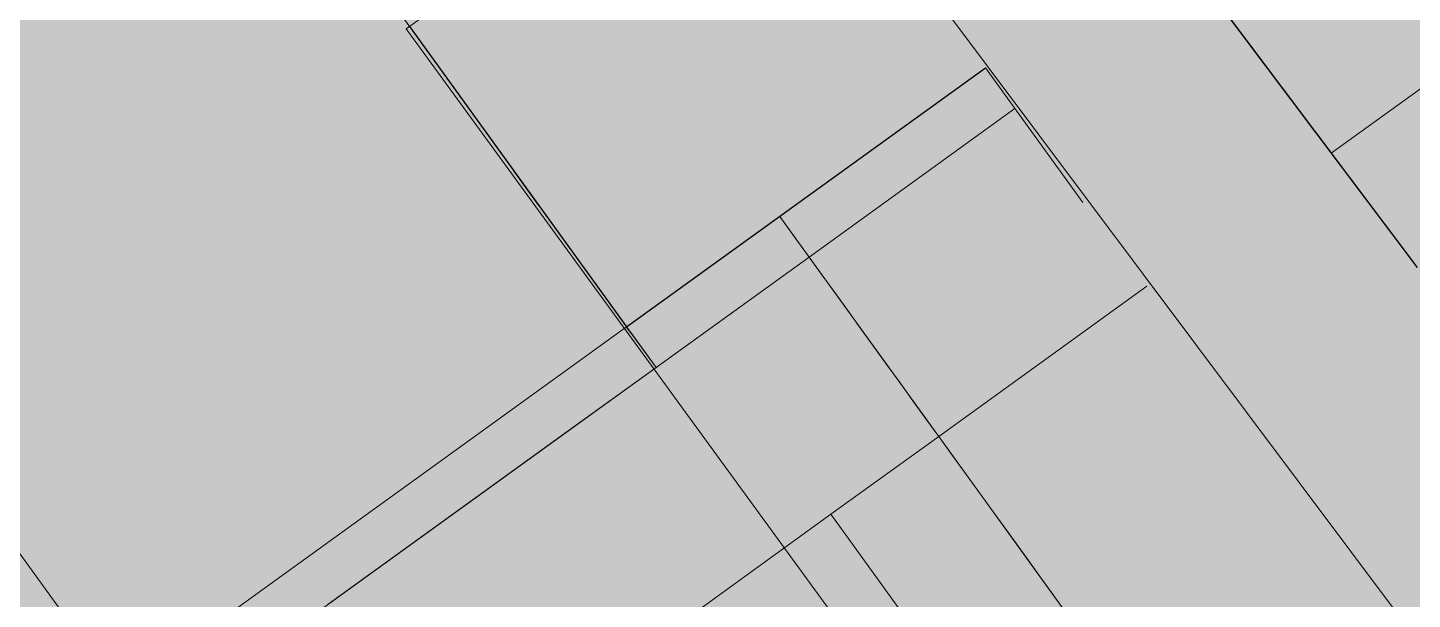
# Model space of a CAD drawing. Header units: metres. Extents: x 319070 to 324072, y 7409258 to 7428295.
# Drawn here: x 320409.8 to 320425.42, y 7410269.92 to 7410276.38 of the extents above; entities that cross this region are included whole.
import ezdxf

# ---------------------------------------------------------------- set-up
doc = ezdxf.new("R2010")
doc.units = ezdxf.units.M
doc.header["$LTSCALE"] = 1000
for name, color, linetype, lineweight in [('ACAD-Trecho Total_BASE ESTAÇÕES_2021.04.13$0$_  ARQ-AUX-001', 1, 'Continuous', 5), ('ACAD-Trecho Total_BASE ESTAÇÕES_2021.04.13$0$_AUX-PLATAFORMA EXISTENTE', 252, 'Continuous', 25), ('ACAD-Trecho Total_BASE ESTAÇÕES_2021.04.13$0$ARQ-AUX-001', 1, 'Continuous', 5)]:
    doc.layers.add(name, color=color, linetype=linetype, lineweight=lineweight)
doc.layers.add('F-HATCH-CPTM', color=51, linetype='Continuous')

# ---------------------------------------------------------------- blocks, each defined once
blk = doc.blocks.new('ACAD-Trecho Total_BASE ESTAÇÕES_2021.04.13$0$estação_perus')
at = {"layer": 'ACAD-Trecho Total_BASE ESTAÇÕES_2021.04.13$0$_AUX-PLATAFORMA EXISTENTE', "true_color": 0xa1a1a1}
blk.add_hatch(color=253, dxfattribs=at).paths.add_polyline_path([(-60.092, 161.681), (-61.418, 161.319), (-56.7, 143.868), (-51.182, 126.969), (-45.219, 110.936), (-38.29, 94.067), (-30.653, 77.112), (-23.269, 61.646), (-15.004, 45.463), (-6.444, 30.138), (2.036, 15.864), (11.308, 1.305), (20.674, -12.611), (24.888, -18.547), (20.854, -21.252), (25.346, -27.471), (25.38, -27.446), (29.84, -33.621), (31.829, -32.184), (27.523, -26.223), (29.584, -24.735), (35.353, -32.722), (31.304, -35.647), (33.753, -39.039), (37.803, -36.114), (39.026, -37.798), (48.985, -50.83), (51.025, -49.295), (42.675, -38.369), (32.163, -24.381), (22.689, -11.035), (13.375, 2.809), (3.961, 17.618), (-4.535, 31.954), (-12.811, 46.788), (-20.912, 62.67), (-28.534, 78.643), (-35.865, 94.944), (-42.774, 111.769), (-48.917, 128.315), (-54.569, 144.227), (-60.015, 161.436)], flags=0)
at = {"layer": 'ACAD-Trecho Total_BASE ESTAÇÕES_2021.04.13$0$_  ARQ-AUX-001'}
for p, q in [((48.052, -32.493), (41.705, -37.078)), ((41.705, -37.078), (48.052, -32.493)), ((35.319, -32.747), (31.266, -35.675)), ((42.51, -42.356), (35.319, -32.747)), ((31.266, -35.675), (38.33, -45.375)), ((37.803, -36.114), (38.901, -37.634)), ((35.811, -38.251), (38.134, -36.573)), ((38.134, -36.573), (35.811, -38.251)), ((35.811, -38.251), (35.48, -37.792)), ((35.811, -38.251), (30.385, -42.17)), ((34.085, -39.498), (35.811, -38.251)), ((37.275, -40.277), (35.811, -38.251)), ((39.624, -38.58), (37.275, -40.277)), ((37.275, -40.277), (39.624, -38.58)), ((33.753, -39.039), (34.085, -39.498)), ((33.753, -39.039), (34.085, -39.498)), ((33.98, -39.352), (33.811, -39.118)), ((34.085, -39.498), (33.98, -39.352)), ((34.085, -39.498), (28.368, -43.627)), ((33.348, -40.03), (34.085, -39.498)), ((30.68, -41.957), (33.203, -40.135)), ((33.203, -40.135), (33.348, -40.03)), ((36.059, -41.156), (37.275, -40.277)), ((37.275, -40.277), (36.059, -41.156)), ((40.057, -44.128), (37.275, -40.277)), ((31.849, -44.196), (36.059, -41.156)), ((36.059, -41.156), (31.849, -44.196)), ((36.059, -41.156), (38.841, -45.007)), ((38.841, -45.007), (36.059, -41.156)), ((30.385, -42.17), (30.68, -41.957))]:
    blk.add_line(p, q, dxfattribs=at)
blk.add_lwpolyline([(25.38, -27.446), (19.663, -31.576), (28.036, -43.168), (33.753, -39.039)], close=True, dxfattribs=at)
at = {"layer": 'ACAD-Trecho Total_BASE ESTAÇÕES_2021.04.13$0$_  ARQ-AUX-001', "color": 27, "flags": 128}
for points in [[(35.811, -38.251), (35.664, -38.047), (35.519, -37.846), (35.479, -37.791)], [(37.275, -40.277), (37.13, -40.077), (36.984, -39.875), (36.838, -39.672), (36.691, -39.468), (36.543, -39.264), (36.396, -39.06), (36.248, -38.856), (36.102, -38.653), (35.956, -38.451), (35.811, -38.251)], [(38.671, -42.21), (38.547, -42.038), (38.419, -41.861), (38.287, -41.678), (38.151, -41.49), (38.012, -41.297), (37.869, -41.1), (37.724, -40.899), (37.576, -40.695), (37.427, -40.487), (37.275, -40.277)]]:
    blk.add_lwpolyline(points, dxfattribs=at)
at = {"layer": 'ACAD-Trecho Total_BASE ESTAÇÕES_2021.04.13$0$_AUX-PLATAFORMA EXISTENTE', "color": 1}
for p, q in [((32.163, -24.381), (42.675, -38.369)), ((31.304, -35.647), (33.753, -39.039)), ((33.753, -39.039), (37.803, -36.114)), ((32.592, -37.431), (32.476, -37.271)), ((32.759, -37.662), (32.592, -37.431)), ((33.811, -39.118), (33.753, -39.039))]:
    blk.add_line(p, q, dxfattribs=at)
at = {"layer": 'ACAD-Trecho Total_BASE ESTAÇÕES_2021.04.13$0$ARQ-AUX-001'}
blk.add_line((42.675, -38.369), (32.163, -24.381), dxfattribs=at)
blk = doc.blocks.new('ACAD-Trecho Total_BASE ESTAÇÕES_2021.04.13')
blk.add_blockref('ACAD-Trecho Total_BASE ESTAÇÕES_2021.04.13$0$estação_perus', (320382.803, 7410312.039))

msp = doc.modelspace()

# ---------------------------------------------------------------- hatches: boundary and pattern name
at = {"layer": 'F-HATCH-CPTM', "transparency": 33554559}
h = msp.add_hatch(color=256, dxfattribs=at)
h.dxf.hatch_style = 1
edge = h.paths.add_edge_path()
edge.add_line((320438.719, 7410311.065), (320438.173, 7410310.649))
edge.add_line((320438.173, 7410310.649), (320436.087, 7410309.194))
edge.add_line((320436.087, 7410309.194), (320444.131, 7410298.058))
edge.add_line((320444.131, 7410298.058), (320438.034, 7410293.675))
edge.add_line((320438.034, 7410293.675), (320418.764, 7410321.575))
edge.add_arc((321161.776, 7410848.626), 910.961, 213.155404, 215.34977, ccw=False)
edge.add_arc((320830.683, 7410621.414), 509.59, 201.40267, 212.12752, ccw=False)
edge.add_line((320356.235, 7410435.454), (320346.919, 7410431.966))
edge.add_arc((320924.693, 7410656.905), 620.017, 195.199325, 201.271962, ccw=False)
edge.add_line((320326.365, 7410494.35), (320314.15, 7410541.304))
edge.add_line((320314.15, 7410541.304), (320309.639, 7410559.663))
edge.add_line((320309.639, 7410559.663), (320279.662, 7410546.839))
edge.add_line((320279.662, 7410546.839), (320293.963, 7410492.715))
edge.add_arc((320964.234, 7410657.342), 690.193, 193.799388, 200.803459)
edge.add_arc((321313.051, 7410866.913), 1093.076, 204.581331, 207.119514)
edge.add_arc((320873.913, 7410613.869), 587.402, 204.675993, 209.066598)
edge.add_arc((320790.337, 7410571.631), 493.845, 209.49416, 214.89732)
edge.add_line((320385.296, 7410289.098), (320399.86, 7410268.595))
edge.add_line((320399.86, 7410268.595), (320411.112, 7410265.286))
edge.add_line((320411.112, 7410265.286), (320439.389, 7410227.186))
edge.add_line((320439.389, 7410227.186), (320450.979, 7410232.351))
edge.add_line((320450.979, 7410232.351), (320467.079, 7410212.002))
edge.add_line((320467.079, 7410212.002), (320445.714, 7410195.641))
edge.add_line((320445.714, 7410195.641), (320448.437, 7410192.636))
edge.add_arc((320007.079, 7409765.605), 614.128, 39.304752, 44.054768, ccw=False)
edge.add_line((320482.283, 7410154.621), (320506.922, 7410124.352))
edge.add_arc((320300.378, 7409962.416), 262.456, 26.28018, 38.09732, ccw=False)
edge.add_line((320535.707, 7410078.622), (320561.916, 7410021.773))
edge.add_arc((320969.396, 7410213.044), 450.138, 205.14535, 213.28576)
edge.add_line((320593.106, 7409966.002), (320604.577, 7409949.137))
edge.add_line((320604.577, 7409949.137), (320631.105, 7409918.001))
edge.add_line((320631.105, 7409918.001), (320666.305, 7409879.679))
edge.add_arc((321572.387, 7410846.2), 1324.82, 226.848589, 229.1396)
edge.add_line((320705.666, 7409844.231), (320728.784, 7409828.914))
edge.add_arc((320745.608, 7409857.026), 32.762, 239.1021, 267.5202)
edge.add_arc((320744.166, 7409817.354), 6.941, 44.2843, 89.7959, ccw=False)
edge.add_arc((320996.859, 7410093.665), 367.505, 227.61801, 235.82153)
edge.add_line((320790.405, 7409789.631), (320877.33, 7409734.632))
edge.add_arc((320653.664, 7409374.344), 424.068, 47.04878, 58.16807, ccw=False)
edge.add_line((320942.614, 7409684.734), (320980.7, 7409649.23))
edge.add_line((320980.7, 7409649.23), (321005.93, 7409670.877))
edge.add_arc((320651.934, 7409374.253), 461.842, 39.96066, 55.38443)
edge.add_arc((320497.458, 7409157.03), 728.376, 55.090754, 62.133794)
edge.add_arc((321420.561, 7410864.487), 1212.687, 237.587815, 241.284198, ccw=False)
edge.add_arc((321103.347, 7410329.149), 591.028, 209.126453, 235.731256, ccw=False)
edge.add_line((320587.056, 7410041.473), (320545.856, 7410115.6))
edge.add_arc((319761.526, 7409692.631), 891.109, 28.336822, 34.387506)
edge.add_arc((319488.469, 7409481.142), 1236.059, 35.328964, 39.231393)
edge.add_line((320445.918, 7410262.892), (320435.289, 7410276.337))
edge.add_line((320435.289, 7410276.337), (320453.123, 7410290.697))
edge.add_line((320453.123, 7410290.697), (320438.719, 7410311.065))

# ---------------------------------------------------------------- block references
msp.add_blockref('ACAD-Trecho Total_BASE ESTAÇÕES_2021.04.13', (0, 0))

doc.saveas('drawing.dxf')
